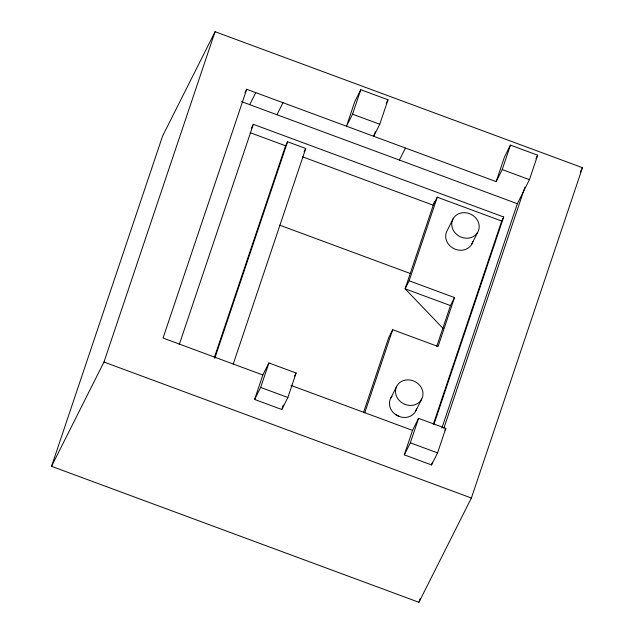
<?xml version="1.0" encoding="UTF-8"?>
<svg xmlns="http://www.w3.org/2000/svg" width="634" height="634" viewBox="0 0 634 634"><rect width="100%" height="100%" fill="white"/><g stroke="black" fill="none" stroke-linecap="round" stroke-linejoin="round"><path stroke-width="0.95" d="M51.536 466.307L162.621 135.969L215.069 31.7L582.464 167.693L471.379 498.031L418.931 602.3L51.536 466.307L103.976 362.038L215.069 31.7M441.89 428.085L517.344 203.72L529.445 179.652L537.672 155.187L510.457 145.115L502.231 169.579L496.176 181.609L246.705 89.275L163.049 338.041L262.841 374.979L268.887 362.949L296.102 373.022L287.876 397.494L281.821 409.524L254.606 399.452L262.841 374.979M179.232 344.642L253.315 124.327L503.689 217.01L434.021 424.194M214.316 357.655L285.569 145.78L287.582 141.77L305.731 148.491L233.217 364.106M214.76 358.329L287.582 141.77M254.606 399.452L260.661 387.414L268.887 362.949M360.778 89.711L354.723 101.741L346.497 126.206L352.544 114.175L360.778 89.711L387.992 99.784L379.766 124.248L373.711 136.278L375.233 131.753M281.821 409.524L283.35 404.991M363.536 412.457L388.658 337.74L392.692 329.72L438.054 346.513L454.507 297.568L409.152 280.783L405.118 288.803L443.198 328.571M434.449 201.572L405.118 288.803L450.473 305.588L454.507 297.568M364.74 412.837L392.692 329.72M409.152 280.783L437.262 197.182L501.676 221.02L503.689 217.01M436.81 346.219L450.473 305.588M404.294 454.855L412.52 430.383L418.567 418.353L445.789 428.425L437.555 452.898L431.508 464.928L404.294 454.855L410.341 442.825L418.567 418.353M496.176 181.609L504.41 157.145L510.457 145.115M433.26 424.455L501.676 221.02M431.508 464.928L432.42 462.21M443.84 428.251L524.92 187.157M418.931 602.3L420.199 598.544M244.978 92.707L246.705 89.275M249.733 104.658L255.779 92.627M251.294 128.345L253.315 124.327M276.947 114.738L282.994 102.7M304.114 151.7L305.731 148.491M386.264 103.215L387.992 99.784M399.412 160.069L405.459 148.031M294.374 376.461L296.102 373.022M437.262 197.182L433.228 205.202L302.616 156.852M453.326 218.397L447.271 230.427A14.051 12.45 26.7 0 0 454.626 248.98A14.051 12.45 26.7 0 0 472.813 241.53M390.663 398.31L396.718 386.28M471.561 244.534L477.608 232.496A14.051 12.45 26.7 0 0 464.968 212.683A14.051 12.45 26.7 0 0 453.825 231.164A14.051 12.45 26.7 0 0 477.608 232.496M535.944 158.627L537.672 155.187M415.706 411.054L421.761 399.024A14.051 12.45 26.7 0 0 407.884 379.861A14.051 12.45 26.7 0 0 398.073 399.071A14.051 12.45 26.7 0 0 421.761 399.024M444.917 430.145L445.789 428.425M580.245 172.115L582.464 167.693M352.544 114.175L379.766 124.248M502.231 169.579L529.445 179.652M241.562 101.638L517.344 203.72M250.184 132.688L285.569 145.78M279.681 225.157L410.602 273.619M290.982 385.393L412.52 430.383M260.661 387.414L287.876 397.494M410.341 442.825L437.555 452.898M103.976 362.038L471.379 498.031M395.703 414.557L399.246 416.411M416.57 408.771A14.051 12.45 26.7 0 1 400.957 417.045L397.526 415.777L394.475 413.748A14.051 12.45 26.7 0 1 392.01 396.266"/></g></svg>
